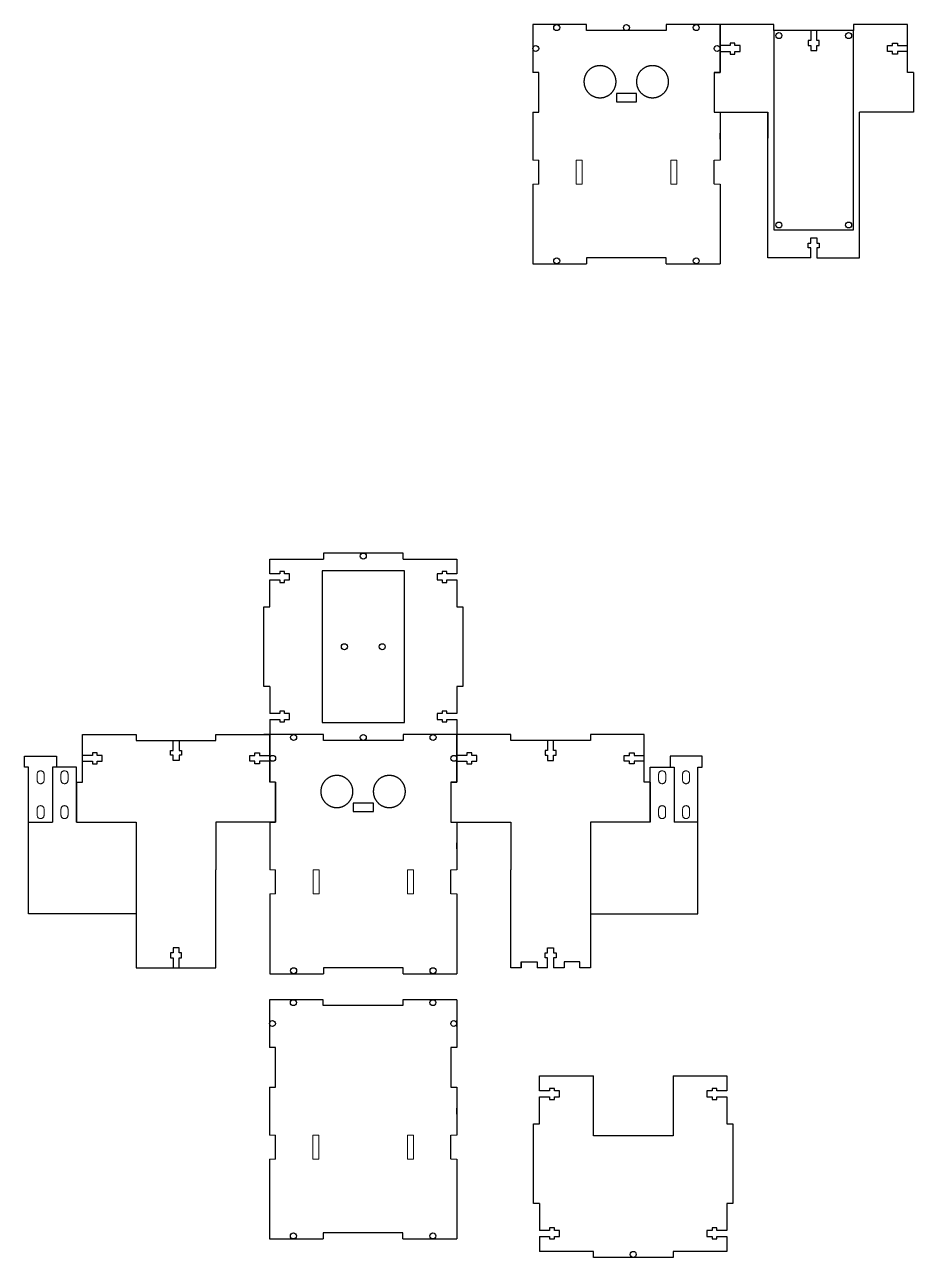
# Model space of a CAD drawing. Header units: millimetres. Extents: x -1479 to 8457, y 1606 to 10461.
# Drawn here: x 3558 to 4004, y 3836 to 4454 of the extents above; entities that cross this region are included whole.
import ezdxf

# ---------------------------------------------------------------- set-up
doc = ezdxf.new("R2010")
doc.units = ezdxf.units.MM
doc.layers.add('Layer 1', color=7, linetype='Continuous')
doc.layers.add('Make2D$visible$lines', color=7, linetype='Continuous', true_color=0x000000)

msp = doc.modelspace()

# ---------------------------------------------------------------- linework, layer by layer
at = {"color": 1}
for p, q in [((3839.93, 4454.317), (3812.93, 4454.317)), ((3909.929, 4454.317), (3879.93, 4454.317)), ((3906.93, 4430.365), (3906.93, 4454.317)), ((4000.933, 4430.365), (4000.933, 4454.317)), ((3933.931, 4451.317), (3933.931, 4446.317)), ((3906.931, 4440.841), (3906.931, 4443.841)), ((3903.93, 4430.365), (3906.93, 4430.365)), ((3903.93, 4430.365), (3903.93, 4410.365)), ((3906.93, 4430.365), (3903.93, 4430.365)), ((3903.93, 4430.365), (3903.93, 4410.365)), ((4003.933, 4430.365), (4000.933, 4430.365)), ((3903.93, 4410.365), (3906.93, 4410.365)), ((3903.93, 4410.365), (3906.93, 4410.365)), ((3906.93, 4410.365), (3930.93, 4410.365)), ((3930.93, 4410.365), (3930.93, 4397.344)), ((4000.933, 4410.365), (3976.933, 4410.365)), ((4003.933, 4410.365), (4000.933, 4410.365)), ((3906.931, 4396.889), (3906.931, 4399.889)), ((3815.927, 4374.419), (3815.927, 4386.414)), ((3903.933, 4374.419), (3903.933, 4386.414)), ((3812.929, 4374.384), (3812.929, 4334.317)), ((3906.931, 4374.384), (3906.931, 4334.317)), ((3680.838, 4186.259), (3707.838, 4186.259)), ((3747.838, 4186.259), (3774.838, 4186.259)), ((3680.838, 4122.259), (3680.838, 4108.759)), ((3680.838, 4105.759), (3680.838, 4098.259)), ((3586.834, 4074.307), (3586.834, 4098.259)), ((3707.838, 4098.259), (3677.837, 4098.259)), ((3680.837, 4074.307), (3680.837, 4098.259)), ((3707.838, 4098.259), (3680.838, 4098.259)), ((3777.837, 4098.259), (3747.838, 4098.259)), ((3774.838, 4074.307), (3774.838, 4098.259)), ((3868.841, 4074.307), (3868.841, 4098.259)), ((3774.84, 4084.783), (3774.84, 4087.783)), ((3583.834, 4074.307), (3586.834, 4074.307)), ((3683.837, 4074.307), (3680.837, 4074.307)), ((3683.837, 4074.307), (3683.837, 4054.307)), ((3771.838, 4074.307), (3774.838, 4074.307)), ((3771.838, 4074.307), (3771.838, 4054.307)), ((3774.838, 4074.307), (3771.838, 4074.307)), ((3771.838, 4074.307), (3771.838, 4054.307)), ((3871.841, 4074.307), (3868.841, 4074.307)), ((3583.834, 4054.307), (3586.834, 4054.307)), ((3586.834, 4054.307), (3613.837, 4054.307)), ((3613.837, 4054.307), (3613.837, 4030.356)), ((3680.837, 4054.307), (3653.837, 4054.307)), ((3653.837, 4054.307), (3653.837, 4030.356)), ((3683.837, 4054.307), (3680.837, 4054.307)), ((3771.838, 4054.307), (3774.838, 4054.307)), ((3771.838, 4054.307), (3774.838, 4054.307)), ((3774.838, 4054.307), (3801.838, 4054.307)), ((3801.838, 4054.307), (3801.838, 4030.356)), ((3868.841, 4054.307), (3841.838, 4054.307)), ((3841.838, 4054.307), (3841.838, 4030.356)), ((3871.841, 4054.307), (3868.841, 4054.307)), ((3774.84, 4040.832), (3774.84, 4043.832)), ((3683.836, 4018.361), (3683.836, 4030.356)), ((3771.841, 4018.361), (3771.841, 4030.356)), ((3680.837, 4018.326), (3680.837, 3978.259)), ((3774.84, 4018.326), (3774.84, 3978.259)), ((3807.089, 3984.259), (3807.089, 3981.259)), ((3707.751, 3965.218), (3680.751, 3965.218)), ((3774.752, 3951.742), (3774.752, 3954.742)), ((3774.751, 3941.267), (3771.751, 3941.267)), ((3771.751, 3941.267), (3771.751, 3921.267)), ((3816.328, 3926.963), (3843.328, 3926.963)), ((3883.328, 3926.963), (3910.328, 3926.963)), ((3771.751, 3921.267), (3774.751, 3921.267)), ((3774.752, 3907.791), (3774.752, 3910.791)), ((3683.748, 3885.321), (3683.748, 3897.315)), ((3771.754, 3885.321), (3771.754, 3897.315)), ((3680.749, 3885.285), (3680.749, 3845.218)), ((3774.752, 3885.285), (3774.752, 3845.218)), ((3816.328, 3862.963), (3816.328, 3849.463)), ((3816.328, 3846.463), (3816.328, 3838.963)), ((3843.328, 3838.963), (3816.328, 3838.963)), ((3843.328, 3838.963), (3816.328, 3838.963)), ((3910.328, 3838.963), (3883.328, 3838.963))]:
    msp.add_line(p, q, dxfattribs=at)
for points in [[(3812.929, 4454.317), (3812.929, 4430.365)], [(3812.93, 4454.317), (3812.93, 4430.365)], [(3879.93, 4454.317), (3879.93, 4451.317), (3839.93, 4451.317), (3839.93, 4454.317)], [(3879.93, 4454.317), (3879.93, 4451.317), (3839.93, 4451.317), (3839.93, 4454.317)], [(3906.93, 4454.317), (3879.93, 4454.317)], [(3906.93, 4454.317), (3906.93, 4430.365)], [(4000.933, 4454.317), (3973.931, 4454.317), (3973.931, 4451.317), (3933.931, 4451.317), (3933.931, 4454.317), (3906.93, 4454.317)], [(3933.931, 4351.317), (3973.931, 4351.317), (3973.931, 4451.317), (3933.931, 4451.317), (3933.931, 4351.317)], [(3952.431, 4451.317), (3952.431, 4446.288), (3951.181, 4446.288), (3951.181, 4443.888), (3952.431, 4443.888), (3952.431, 4441.317), (3955.431, 4441.317), (3955.431, 4443.888), (3956.681, 4443.888), (3956.681, 4446.288), (3955.431, 4446.288), (3955.431, 4451.317)], [(3906.927, 4440.841), (3911.956, 4440.841), (3911.956, 4439.591), (3914.356, 4439.591), (3914.356, 4440.841), (3916.927, 4440.841), (3916.927, 4443.841), (3914.356, 4443.841), (3914.356, 4445.091), (3911.956, 4445.091), (3911.956, 4443.841), (3906.927, 4443.841)], [(4000.936, 4440.841), (3995.907, 4440.841), (3995.907, 4439.591), (3993.507, 4439.591), (3993.507, 4440.841), (3990.936, 4440.841), (3990.936, 4443.841), (3993.507, 4443.841), (3993.507, 4445.091), (3995.907, 4445.091), (3995.907, 4443.841), (4000.936, 4443.841)], [(3812.93, 4430.365), (3812.929, 4430.365)], [(3812.93, 4410.365), (3815.93, 4410.365), (3815.93, 4430.365), (3812.93, 4430.365)], [(4003.93, 4430.365), (4003.93, 4410.365)], [(3812.929, 4410.365), (3812.929, 4386.414)], [(3812.929, 4410.365), (3812.93, 4410.365)], [(3812.93, 4410.365), (3812.93, 4386.414)], [(3906.93, 4410.365), (3906.93, 4386.414)], [(3952.431, 4337.317), (3930.93, 4337.317), (3930.93, 4410.365)], [(3955.431, 4337.317), (3976.933, 4337.317), (3976.933, 4410.365)], [(3952.431, 4337.317), (3952.431, 4342.346), (3951.181, 4342.346), (3951.181, 4344.746), (3952.431, 4344.746), (3952.431, 4347.317), (3955.431, 4347.317), (3955.431, 4344.746), (3956.681, 4344.746), (3956.681, 4342.346), (3955.431, 4342.346), (3955.431, 4337.317)], [(3879.93, 4334.317), (3879.93, 4337.317), (3839.93, 4337.317), (3839.93, 4334.317)], [(3812.929, 4334.317), (3839.93, 4334.317)], [(3879.93, 4334.317), (3906.931, 4334.317)], [(3680.838, 4122.259), (3677.838, 4122.259), (3677.838, 4162.259), (3680.838, 4162.259), (3680.838, 4175.759), (3685.867, 4175.759), (3685.867, 4174.509), (3688.267, 4174.509), (3688.267, 4175.759), (3690.838, 4175.759), (3690.838, 4178.759), (3688.267, 4178.759), (3688.267, 4180.009), (3685.867, 4180.009), (3685.867, 4178.759), (3680.838, 4178.759), (3680.838, 4186.259)], [(3747.838, 4186.259), (3747.838, 4189.259), (3707.838, 4189.259), (3707.838, 4186.259)], [(3774.838, 4186.259), (3774.838, 4178.759), (3769.81, 4178.759), (3769.81, 4180.009), (3767.41, 4180.009), (3767.41, 4178.759), (3764.838, 4178.759), (3764.838, 4175.759), (3767.41, 4175.759), (3767.41, 4174.509), (3769.81, 4174.509), (3769.81, 4175.759), (3774.838, 4175.759), (3774.838, 4162.259), (3777.838, 4162.259), (3777.838, 4122.259), (3774.838, 4122.259), (3774.838, 4108.759), (3769.81, 4108.759), (3769.81, 4110.009), (3767.41, 4110.009), (3767.41, 4108.759), (3764.838, 4108.759), (3764.838, 4105.759), (3767.41, 4105.759), (3767.41, 4104.509), (3769.81, 4104.509), (3769.81, 4105.759), (3774.838, 4105.759), (3774.838, 4098.259)], [(3680.838, 4105.759), (3685.867, 4105.759), (3685.867, 4104.509), (3688.267, 4104.509), (3688.267, 4105.759), (3690.838, 4105.759), (3690.838, 4108.759), (3688.267, 4108.759), (3688.267, 4110.009), (3685.867, 4110.009), (3685.867, 4108.759), (3680.838, 4108.759)], [(3586.834, 4098.259), (3613.836, 4098.259), (3613.836, 4095.259), (3653.836, 4095.259), (3653.836, 4098.259), (3680.837, 4098.259)], [(3635.336, 4095.259), (3635.336, 4090.23), (3636.586, 4090.23), (3636.586, 4087.83), (3635.336, 4087.83), (3635.336, 4085.259), (3632.336, 4085.259), (3632.336, 4087.83), (3631.086, 4087.83), (3631.086, 4090.23), (3632.336, 4090.23), (3632.336, 4095.259)], [(3680.837, 4098.259), (3680.837, 4074.307)], [(3680.838, 4098.259), (3680.838, 4074.307)], [(3747.838, 4098.259), (3747.838, 4095.259), (3707.838, 4095.259), (3707.838, 4098.259)], [(3747.838, 4098.259), (3747.838, 4095.259), (3707.838, 4095.259), (3707.838, 4098.259)], [(3774.838, 4098.259), (3747.838, 4098.259)], [(3774.838, 4098.259), (3774.838, 4074.307)], [(3868.841, 4098.259), (3841.84, 4098.259), (3841.84, 4095.259), (3801.84, 4095.259), (3801.84, 4098.259), (3774.838, 4098.259)], [(3820.34, 4095.259), (3820.34, 4090.23), (3819.09, 4090.23), (3819.09, 4087.83), (3820.34, 4087.83), (3820.34, 4085.259), (3823.34, 4085.259), (3823.34, 4087.83), (3824.59, 4087.83), (3824.59, 4090.23), (3823.34, 4090.23), (3823.34, 4095.259)], [(3613.837, 4008.211), (3559.851, 4008.211), (3559.851, 4081.789), (3557.84, 4081.789), (3557.84, 4087.345), (3573.856, 4087.345), (3573.856, 4081.789)], [(3586.832, 4084.783), (3591.86, 4084.783), (3591.86, 4083.533), (3594.26, 4083.533), (3594.26, 4084.783), (3596.832, 4084.783), (3596.832, 4087.783), (3594.26, 4087.783), (3594.26, 4089.033), (3591.86, 4089.033), (3591.86, 4087.783), (3586.832, 4087.783)], [(3680.84, 4084.783), (3675.811, 4084.783), (3675.811, 4083.533), (3673.411, 4083.533), (3673.411, 4084.783), (3670.84, 4084.783), (3670.84, 4087.783), (3673.411, 4087.783), (3673.411, 4089.033), (3675.811, 4089.033), (3675.811, 4087.783), (3680.84, 4087.783)], [(3774.836, 4084.783), (3779.865, 4084.783), (3779.865, 4083.533), (3782.265, 4083.533), (3782.265, 4084.783), (3784.836, 4084.783), (3784.836, 4087.783), (3782.265, 4087.783), (3782.265, 4089.033), (3779.865, 4089.033), (3779.865, 4087.783), (3774.836, 4087.783)], [(3841.838, 4008.211), (3895.83, 4008.211), (3895.83, 4081.789), (3897.841, 4081.789), (3897.841, 4087.345), (3881.825, 4087.345), (3881.825, 4081.789)], [(3868.844, 4084.783), (3863.815, 4084.783), (3863.815, 4083.533), (3861.415, 4083.533), (3861.415, 4084.783), (3858.844, 4084.783), (3858.844, 4087.783), (3861.415, 4087.783), (3861.415, 4089.033), (3863.815, 4089.033), (3863.815, 4087.783), (3868.844, 4087.783)], [(3583.84, 4054.307), (3583.84, 4081.789), (3571.845, 4081.789), (3571.845, 4054.307)], [(3871.841, 4054.307), (3871.841, 4081.789), (3883.836, 4081.789), (3883.836, 4054.307)], [(3583.837, 4074.307), (3583.837, 4054.307)], [(3680.838, 4074.307), (3680.837, 4074.307)], [(3680.838, 4054.307), (3683.838, 4054.307), (3683.838, 4074.307), (3680.838, 4074.307)], [(3871.838, 4074.307), (3871.838, 4054.307)], [(3559.851, 4054.307), (3571.845, 4054.307)], [(3583.84, 4054.307), (3613.837, 4054.307), (3613.837, 4008.211)], [(3680.837, 4054.307), (3680.837, 4030.356)], [(3680.837, 4054.307), (3680.838, 4054.307)], [(3680.838, 4054.307), (3680.838, 4030.356)], [(3774.838, 4054.307), (3774.838, 4030.356)], [(3895.83, 4054.307), (3883.836, 4054.307)], [(3613.837, 4030.356), (3613.837, 3981.259), (3653.837, 3981.259), (3653.837, 4030.356)], [(3807.089, 3981.259), (3801.838, 3981.259), (3801.838, 4030.356)], [(3841.838, 4030.356), (3841.838, 3981.259), (3836.591, 3981.259)], [(3635.336, 3981.259), (3635.336, 3986.288), (3636.586, 3986.288), (3636.586, 3988.688), (3635.336, 3988.688), (3635.336, 3991.259), (3632.336, 3991.259), (3632.336, 3988.688), (3631.086, 3988.688), (3631.086, 3986.288), (3632.336, 3986.288), (3632.336, 3981.259)], [(3820.34, 3981.259), (3820.34, 3986.288), (3819.09, 3986.288), (3819.09, 3988.688), (3820.34, 3988.688), (3820.34, 3991.259), (3823.34, 3991.259), (3823.34, 3988.688), (3824.59, 3988.688), (3824.59, 3986.288), (3823.34, 3986.288), (3823.34, 3981.259)], [(3807.089, 3981.259), (3807.089, 3984.259), (3815.089, 3984.259), (3815.089, 3981.259)], [(3836.591, 3981.259), (3836.591, 3984.259), (3828.591, 3984.259), (3828.591, 3981.259)], [(3680.837, 3978.259), (3707.838, 3978.259)], [(3747.838, 3978.259), (3747.838, 3981.259), (3707.838, 3981.259), (3707.838, 3978.259)], [(3747.838, 3978.259), (3774.84, 3978.259)], [(3820.34, 3981.259), (3815.089, 3981.259)], [(3828.591, 3981.259), (3823.34, 3981.259)], [(3680.749, 3965.218), (3680.749, 3941.267)], [(3680.751, 3965.218), (3680.751, 3941.267)], [(3747.751, 3965.218), (3747.751, 3962.218), (3707.751, 3962.218), (3707.751, 3965.218)], [(3774.751, 3965.218), (3747.751, 3965.218)], [(3774.751, 3965.218), (3774.751, 3941.267)], [(3680.751, 3941.267), (3680.749, 3941.267)], [(3680.751, 3921.267), (3683.751, 3921.267), (3683.751, 3941.267), (3680.751, 3941.267)], [(3816.328, 3862.963), (3813.328, 3862.963), (3813.328, 3902.963), (3816.328, 3902.963), (3816.328, 3916.463), (3821.357, 3916.463), (3821.357, 3915.213), (3823.757, 3915.213), (3823.757, 3916.463), (3826.328, 3916.463), (3826.328, 3919.463), (3823.757, 3919.463), (3823.757, 3920.713), (3821.357, 3920.713), (3821.357, 3919.463), (3816.328, 3919.463), (3816.328, 3926.963)], [(3883.328, 3926.963), (3883.328, 3896.963), (3843.328, 3896.963), (3843.328, 3926.963)], [(3910.328, 3926.963), (3910.328, 3919.463), (3905.299, 3919.463), (3905.299, 3920.713), (3902.899, 3920.713), (3902.899, 3919.463), (3900.328, 3919.463), (3900.328, 3916.463), (3902.899, 3916.463), (3902.899, 3915.213), (3905.299, 3915.213), (3905.299, 3916.463), (3910.328, 3916.463), (3910.328, 3902.963), (3913.328, 3902.963), (3913.328, 3862.963), (3910.328, 3862.963), (3910.328, 3849.463), (3905.299, 3849.463), (3905.299, 3850.713), (3902.899, 3850.713), (3902.899, 3849.463), (3900.328, 3849.463), (3900.328, 3846.463), (3902.899, 3846.463), (3902.899, 3845.213), (3905.299, 3845.213), (3905.299, 3846.463), (3910.328, 3846.463), (3910.328, 3838.963)], [(3680.749, 3921.267), (3680.749, 3897.315)], [(3680.749, 3921.267), (3680.751, 3921.267)], [(3680.751, 3921.267), (3680.751, 3897.315)], [(3774.751, 3921.267), (3774.751, 3897.315)], [(3747.751, 3845.218), (3747.751, 3848.218), (3707.751, 3848.218), (3707.751, 3845.218)], [(3816.328, 3846.463), (3821.357, 3846.463), (3821.357, 3845.213), (3823.757, 3845.213), (3823.757, 3846.463), (3826.328, 3846.463), (3826.328, 3849.463), (3823.757, 3849.463), (3823.757, 3850.713), (3821.357, 3850.713), (3821.357, 3849.463), (3816.328, 3849.463)], [(3680.749, 3845.218), (3707.751, 3845.218)], [(3747.751, 3845.218), (3774.752, 3845.218)], [(3883.328, 3838.963), (3883.328, 3835.963), (3843.328, 3835.963), (3843.328, 3838.963)], [(3883.328, 3838.963), (3883.328, 3835.963), (3843.328, 3835.963), (3843.328, 3838.963)], [(3910.328, 3838.963), (3883.328, 3838.963)]]:
    msp.add_lwpolyline(points, dxfattribs=at)
for points in [[(3864.97, 4419.845), (3854.89, 4419.845), (3854.89, 4415.621), (3864.97, 4415.621)], [(3732.879, 4063.787), (3722.798, 4063.787), (3722.798, 4059.563), (3732.879, 4059.563)]]:
    msp.add_lwpolyline(points, close=True, dxfattribs=at)
at = {"color": 5}
msp.add_lwpolyline([(3748.438, 4104.259), (3748.438, 4180.259), (3707.238, 4180.259), (3707.238, 4104.259), (3748.438, 4104.259)], dxfattribs=at)
at = {"color": 1}
for centre in [(3824.93, 4452.817), (3859.93, 4452.817), (3894.93, 4452.817), (3936.431, 4448.817), (3971.431, 4448.817), (3814.431, 4442.341), (3905.429, 4442.341), (3936.431, 4353.817), (3971.431, 4353.817), (3824.93, 4335.817), (3894.93, 4335.817), (3727.838, 4187.759), (3692.838, 4096.759), (3727.838, 4096.759), (3762.838, 4096.759), (3682.34, 4086.283), (3773.337, 4086.283), (3692.838, 3979.759), (3762.838, 3979.759), (3692.751, 3963.718), (3762.751, 3963.718), (3682.252, 3953.242), (3773.249, 3953.242), (3692.751, 3846.718), (3762.751, 3846.718), (3863.328, 3837.463)]:
    msp.add_circle(centre, 1.5, dxfattribs=at)
at = {"color": 240, "true_color": 0xed1f24}
for centre in [(3718.338, 4142.259), (3737.338, 4142.259)]:
    msp.add_circle(centre, 1.5, dxfattribs=at)
at = {"layer": 'Layer 1', "color": 1, "lineweight": 0}
for points in [[(3815.927, 4374.384), (3815.927, 4386.414), (3812.929, 4386.414)], [(3837.726, 4374.384), (3837.726, 4386.414), (3834.727, 4386.414), (3834.727, 4374.384), (3837.726, 4374.384)], [(3882.134, 4374.384), (3882.134, 4386.414), (3885.133, 4386.414), (3885.133, 4374.384), (3882.134, 4374.384)], [(3903.933, 4374.384), (3903.933, 4386.414), (3906.931, 4386.414)], [(3812.929, 4374.384), (3815.927, 4374.384)], [(3906.931, 4374.384), (3903.933, 4374.384)], [(3566.06, 4073.569), (3566.272, 4073.604), (3566.483, 4073.675), (3566.66, 4073.746), (3566.836, 4073.851), (3567.012, 4073.992), (3567.153, 4074.134), (3567.295, 4074.31), (3567.4, 4074.486), (3567.471, 4074.663), (3567.541, 4074.874), (3567.577, 4075.086), (3567.612, 4075.298), (3567.612, 4078.296), (3567.577, 4078.508), (3567.541, 4078.72), (3567.471, 4078.931), (3567.4, 4079.108), (3567.295, 4079.284), (3567.153, 4079.461), (3567.012, 4079.602), (3566.836, 4079.743), (3566.66, 4079.849), (3566.483, 4079.919), (3566.272, 4079.99), (3566.06, 4080.025), (3565.848, 4080.06), (3565.637, 4080.025), (3565.425, 4079.99), (3565.248, 4079.919), (3565.037, 4079.849), (3564.86, 4079.743), (3564.684, 4079.602), (3564.543, 4079.461), (3564.402, 4079.284), (3564.296, 4079.108), (3564.225, 4078.931), (3564.155, 4078.72), (3564.12, 4078.508), (3564.084, 4078.296), (3564.084, 4075.298), (3564.12, 4075.086), (3564.155, 4074.874), (3564.225, 4074.663), (3564.296, 4074.486), (3564.402, 4074.31), (3564.543, 4074.134), (3564.684, 4073.992), (3564.86, 4073.851), (3565.037, 4073.746), (3565.248, 4073.675), (3565.425, 4073.604), (3565.637, 4073.569), (3565.848, 4073.534), (3566.06, 4073.569)], [(3577.631, 4080.025), (3577.419, 4079.99), (3577.207, 4079.919), (3577.031, 4079.849), (3576.855, 4079.743), (3576.678, 4079.602), (3576.537, 4079.461), (3576.396, 4079.284), (3576.29, 4079.108), (3576.22, 4078.931), (3576.149, 4078.72), (3576.114, 4078.508), (3576.078, 4078.296), (3576.078, 4075.298), (3576.114, 4075.086), (3576.149, 4074.874), (3576.22, 4074.663), (3576.29, 4074.486), (3576.396, 4074.31), (3576.537, 4074.134), (3576.678, 4073.992), (3576.855, 4073.851), (3577.031, 4073.746), (3577.207, 4073.675), (3577.419, 4073.604), (3577.631, 4073.569), (3577.842, 4073.534), (3578.054, 4073.569), (3578.266, 4073.604), (3578.442, 4073.675), (3578.654, 4073.746), (3578.83, 4073.851), (3579.007, 4073.992), (3579.148, 4074.134), (3579.289, 4074.31), (3579.395, 4074.486), (3579.465, 4074.663), (3579.536, 4074.874), (3579.571, 4075.086), (3579.606, 4075.298), (3579.606, 4078.296), (3579.571, 4078.508), (3579.536, 4078.72), (3579.465, 4078.931), (3579.395, 4079.108), (3579.289, 4079.284), (3579.148, 4079.461), (3579.007, 4079.602), (3578.83, 4079.743), (3578.654, 4079.849), (3578.442, 4079.919), (3578.266, 4079.99), (3578.054, 4080.025), (3577.842, 4080.06), (3577.631, 4080.025)], [(3878.05, 4080.025), (3878.262, 4079.99), (3878.474, 4079.919), (3878.65, 4079.849), (3878.826, 4079.743), (3879.003, 4079.602), (3879.144, 4079.461), (3879.285, 4079.284), (3879.391, 4079.108), (3879.461, 4078.931), (3879.532, 4078.72), (3879.567, 4078.508), (3879.603, 4078.296), (3879.603, 4075.298), (3879.567, 4075.086), (3879.532, 4074.874), (3879.461, 4074.663), (3879.391, 4074.486), (3879.285, 4074.31), (3879.144, 4074.134), (3879.003, 4073.992), (3878.826, 4073.851), (3878.65, 4073.746), (3878.474, 4073.675), (3878.262, 4073.604), (3878.05, 4073.569), (3877.839, 4073.534), (3877.627, 4073.569), (3877.415, 4073.604), (3877.239, 4073.675), (3877.027, 4073.746), (3876.851, 4073.851), (3876.675, 4073.992), (3876.533, 4074.134), (3876.392, 4074.31), (3876.286, 4074.486), (3876.216, 4074.663), (3876.145, 4074.874), (3876.11, 4075.086), (3876.075, 4075.298), (3876.075, 4078.296), (3876.11, 4078.508), (3876.145, 4078.72), (3876.216, 4078.931), (3876.286, 4079.108), (3876.392, 4079.284), (3876.533, 4079.461), (3876.675, 4079.602), (3876.851, 4079.743), (3877.027, 4079.849), (3877.239, 4079.919), (3877.415, 4079.99), (3877.627, 4080.025), (3877.839, 4080.06), (3878.05, 4080.025)], [(3889.621, 4073.569), (3889.41, 4073.604), (3889.198, 4073.675), (3889.022, 4073.746), (3888.845, 4073.851), (3888.669, 4073.992), (3888.528, 4074.134), (3888.386, 4074.31), (3888.281, 4074.486), (3888.21, 4074.663), (3888.14, 4074.874), (3888.104, 4075.086), (3888.069, 4075.298), (3888.069, 4078.296), (3888.104, 4078.508), (3888.14, 4078.72), (3888.21, 4078.931), (3888.281, 4079.108), (3888.386, 4079.284), (3888.528, 4079.461), (3888.669, 4079.602), (3888.845, 4079.743), (3889.022, 4079.849), (3889.198, 4079.919), (3889.41, 4079.99), (3889.621, 4080.025), (3889.833, 4080.06), (3890.045, 4080.025), (3890.256, 4079.99), (3890.433, 4079.919), (3890.644, 4079.849), (3890.821, 4079.743), (3890.997, 4079.602), (3891.138, 4079.461), (3891.279, 4079.284), (3891.385, 4079.108), (3891.456, 4078.931), (3891.526, 4078.72), (3891.561, 4078.508), (3891.597, 4078.296), (3891.597, 4075.298), (3891.561, 4075.086), (3891.526, 4074.874), (3891.456, 4074.663), (3891.385, 4074.486), (3891.279, 4074.31), (3891.138, 4074.134), (3890.997, 4073.992), (3890.821, 4073.851), (3890.644, 4073.746), (3890.433, 4073.675), (3890.256, 4073.604), (3890.045, 4073.569), (3889.833, 4073.534), (3889.621, 4073.569)], [(3566.06, 4056.071), (3566.272, 4056.107), (3566.483, 4056.177), (3566.66, 4056.248), (3566.836, 4056.354), (3567.013, 4056.495), (3567.154, 4056.636), (3567.295, 4056.812), (3567.401, 4056.989), (3567.471, 4057.165), (3567.542, 4057.377), (3567.577, 4057.588), (3567.612, 4057.8), (3567.612, 4060.799), (3567.577, 4061.01), (3567.542, 4061.222), (3567.471, 4061.434), (3567.401, 4061.61), (3567.295, 4061.786), (3567.154, 4061.963), (3567.013, 4062.104), (3566.836, 4062.245), (3566.66, 4062.351), (3566.483, 4062.421), (3566.272, 4062.492), (3566.06, 4062.527), (3565.848, 4062.562), (3565.637, 4062.527), (3565.425, 4062.492), (3565.249, 4062.421), (3565.037, 4062.351), (3564.861, 4062.245), (3564.684, 4062.104), (3564.543, 4061.963), (3564.402, 4061.786), (3564.296, 4061.61), (3564.226, 4061.434), (3564.155, 4061.222), (3564.12, 4061.01), (3564.085, 4060.799), (3564.085, 4057.8), (3564.12, 4057.588), (3564.155, 4057.377), (3564.226, 4057.165), (3564.296, 4056.989), (3564.402, 4056.812), (3564.543, 4056.636), (3564.684, 4056.495), (3564.861, 4056.354), (3565.037, 4056.248), (3565.249, 4056.177), (3565.425, 4056.107), (3565.637, 4056.071), (3565.848, 4056.036), (3566.06, 4056.071)], [(3577.631, 4062.527), (3577.419, 4062.492), (3577.208, 4062.421), (3577.031, 4062.351), (3576.855, 4062.245), (3576.678, 4062.104), (3576.537, 4061.963), (3576.396, 4061.786), (3576.29, 4061.61), (3576.22, 4061.434), (3576.149, 4061.222), (3576.114, 4061.01), (3576.079, 4060.799), (3576.079, 4057.8), (3576.114, 4057.588), (3576.149, 4057.377), (3576.22, 4057.165), (3576.29, 4056.989), (3576.396, 4056.812), (3576.537, 4056.636), (3576.678, 4056.495), (3576.855, 4056.354), (3577.031, 4056.248), (3577.208, 4056.177), (3577.419, 4056.107), (3577.631, 4056.071), (3577.843, 4056.036), (3578.054, 4056.071), (3578.266, 4056.107), (3578.442, 4056.177), (3578.654, 4056.248), (3578.83, 4056.354), (3579.007, 4056.495), (3579.148, 4056.636), (3579.289, 4056.812), (3579.395, 4056.989), (3579.465, 4057.165), (3579.536, 4057.377), (3579.571, 4057.588), (3579.607, 4057.8), (3579.607, 4060.799), (3579.571, 4061.01), (3579.536, 4061.222), (3579.465, 4061.434), (3579.395, 4061.61), (3579.289, 4061.786), (3579.148, 4061.963), (3579.007, 4062.104), (3578.83, 4062.245), (3578.654, 4062.351), (3578.442, 4062.421), (3578.266, 4062.492), (3578.054, 4062.527), (3577.843, 4062.562), (3577.631, 4062.527)], [(3878.05, 4062.527), (3878.262, 4062.492), (3878.473, 4062.421), (3878.65, 4062.351), (3878.826, 4062.245), (3879.003, 4062.104), (3879.144, 4061.963), (3879.285, 4061.786), (3879.391, 4061.61), (3879.461, 4061.434), (3879.532, 4061.222), (3879.567, 4061.01), (3879.602, 4060.799), (3879.602, 4057.8), (3879.567, 4057.588), (3879.532, 4057.377), (3879.461, 4057.165), (3879.391, 4056.989), (3879.285, 4056.812), (3879.144, 4056.636), (3879.003, 4056.495), (3878.826, 4056.354), (3878.65, 4056.248), (3878.473, 4056.177), (3878.262, 4056.107), (3878.05, 4056.071), (3877.838, 4056.036), (3877.627, 4056.071), (3877.415, 4056.107), (3877.239, 4056.177), (3877.027, 4056.248), (3876.851, 4056.354), (3876.674, 4056.495), (3876.533, 4056.636), (3876.392, 4056.812), (3876.286, 4056.989), (3876.216, 4057.165), (3876.145, 4057.377), (3876.11, 4057.588), (3876.075, 4057.8), (3876.075, 4060.799), (3876.11, 4061.01), (3876.145, 4061.222), (3876.216, 4061.434), (3876.286, 4061.61), (3876.392, 4061.786), (3876.533, 4061.963), (3876.674, 4062.104), (3876.851, 4062.245), (3877.027, 4062.351), (3877.239, 4062.421), (3877.415, 4062.492), (3877.627, 4062.527), (3877.838, 4062.562), (3878.05, 4062.527)], [(3889.621, 4056.071), (3889.409, 4056.107), (3889.198, 4056.177), (3889.021, 4056.248), (3888.845, 4056.354), (3888.668, 4056.495), (3888.527, 4056.636), (3888.386, 4056.812), (3888.28, 4056.989), (3888.21, 4057.165), (3888.139, 4057.377), (3888.104, 4057.588), (3888.069, 4057.8), (3888.069, 4060.799), (3888.104, 4061.01), (3888.139, 4061.222), (3888.21, 4061.434), (3888.28, 4061.61), (3888.386, 4061.786), (3888.527, 4061.963), (3888.668, 4062.104), (3888.845, 4062.245), (3889.021, 4062.351), (3889.198, 4062.421), (3889.409, 4062.492), (3889.621, 4062.527), (3889.833, 4062.562), (3890.044, 4062.527), (3890.256, 4062.492), (3890.432, 4062.421), (3890.644, 4062.351), (3890.82, 4062.245), (3890.997, 4062.104), (3891.138, 4061.963), (3891.279, 4061.786), (3891.385, 4061.61), (3891.455, 4061.434), (3891.526, 4061.222), (3891.561, 4061.01), (3891.597, 4060.799), (3891.597, 4057.8), (3891.561, 4057.588), (3891.526, 4057.377), (3891.455, 4057.165), (3891.385, 4056.989), (3891.279, 4056.812), (3891.138, 4056.636), (3890.997, 4056.495), (3890.82, 4056.354), (3890.644, 4056.248), (3890.432, 4056.177), (3890.256, 4056.107), (3890.044, 4056.071), (3889.833, 4056.036), (3889.621, 4056.071)], [(3683.836, 4018.326), (3683.836, 4030.356), (3680.837, 4030.356)], [(3705.634, 4018.326), (3705.634, 4030.356), (3702.636, 4030.356), (3702.636, 4018.326), (3705.634, 4018.326)], [(3750.043, 4018.326), (3750.043, 4030.356), (3753.041, 4030.356), (3753.041, 4018.326), (3750.043, 4018.326)], [(3771.841, 4018.326), (3771.841, 4030.356), (3774.84, 4030.356)], [(3680.837, 4018.326), (3683.836, 4018.326)], [(3774.84, 4018.326), (3771.841, 4018.326)], [(3683.748, 3885.285), (3683.748, 3897.315), (3680.749, 3897.315)], [(3705.547, 3885.285), (3705.547, 3897.315), (3702.548, 3897.315), (3702.548, 3885.285), (3705.547, 3885.285)], [(3749.955, 3885.285), (3749.955, 3897.315), (3752.954, 3897.315), (3752.954, 3885.285), (3749.955, 3885.285)], [(3771.754, 3885.285), (3771.754, 3897.315), (3774.752, 3897.315)], [(3680.749, 3885.285), (3683.748, 3885.285)], [(3774.752, 3885.285), (3771.754, 3885.285)]]:
    msp.add_lwpolyline(points, dxfattribs=at)
at = {"layer": 'Make2D$visible$lines', "color": 1}
for points in [[(3838.596, 4425.694), (3838.598, 4425.515), (3838.604, 4425.335), (3838.614, 4425.154), (3838.628, 4424.971), (3838.647, 4424.787), (3838.67, 4424.602), (3838.698, 4424.416), (3838.73, 4424.229), (3838.767, 4424.042), (3838.809, 4423.855), (3838.855, 4423.667), (3838.906, 4423.479), (3838.963, 4423.291), (3839.024, 4423.104), (3839.09, 4422.917), (3839.161, 4422.731), (3839.237, 4422.546), (3839.318, 4422.361), (3839.404, 4422.178), (3839.495, 4421.997), (3839.591, 4421.817), (3839.692, 4421.639), (3839.797, 4421.463), (3839.908, 4421.289), (3840.023, 4421.118), (3840.143, 4420.949), (3840.267, 4420.783), (3840.396, 4420.62), (3840.529, 4420.46), (3840.667, 4420.304), (3840.808, 4420.151), (3840.953, 4420.002), (3841.103, 4419.856), (3841.256, 4419.715), (3841.412, 4419.578), (3841.572, 4419.444), (3841.735, 4419.316), (3841.901, 4419.191), (3842.069, 4419.071), (3842.241, 4418.956), (3842.414, 4418.846), (3842.59, 4418.74), (3842.768, 4418.639), (3842.948, 4418.543), (3843.13, 4418.452), (3843.313, 4418.366), (3843.497, 4418.285), (3843.683, 4418.209), (3843.869, 4418.138), (3844.056, 4418.072), (3844.243, 4418.011), (3844.431, 4417.955), (3844.618, 4417.903), (3844.806, 4417.857), (3844.994, 4417.815), (3845.181, 4417.778), (3845.367, 4417.746), (3845.553, 4417.719), (3845.738, 4417.695), (3845.922, 4417.677), (3846.105, 4417.662), (3846.287, 4417.652), (3846.467, 4417.646), (3846.646, 4417.644), (3846.824, 4417.646), (3847.005, 4417.652), (3847.186, 4417.662), (3847.369, 4417.677), (3847.553, 4417.695), (3847.738, 4417.719), (3847.924, 4417.746), (3848.11, 4417.778), (3848.298, 4417.815), (3848.485, 4417.857), (3848.673, 4417.903), (3848.861, 4417.955), (3849.048, 4418.011), (3849.236, 4418.072), (3849.423, 4418.138), (3849.609, 4418.209), (3849.794, 4418.285), (3849.978, 4418.366), (3850.161, 4418.452), (3850.343, 4418.543), (3850.523, 4418.639), (3850.701, 4418.74), (3850.877, 4418.846), (3851.051, 4418.956), (3851.222, 4419.071), (3851.391, 4419.191), (3851.557, 4419.316), (3851.72, 4419.444), (3851.879, 4419.578), (3852.036, 4419.715), (3852.189, 4419.856), (3852.338, 4420.002), (3852.483, 4420.151), (3852.625, 4420.304), (3852.762, 4420.46), (3852.895, 4420.62), (3853.024, 4420.783), (3853.148, 4420.949), (3853.268, 4421.118), (3853.383, 4421.289), (3853.494, 4421.463), (3853.6, 4421.639), (3853.7, 4421.817), (3853.796, 4421.997), (3853.887, 4422.178), (3853.973, 4422.361), (3854.054, 4422.546), (3854.13, 4422.731), (3854.202, 4422.917), (3854.268, 4423.104), (3854.329, 4423.291), (3854.385, 4423.479), (3854.436, 4423.667), (3854.483, 4423.855), (3854.524, 4424.042), (3854.561, 4424.229), (3854.594, 4424.416), (3854.621, 4424.602), (3854.644, 4424.787), (3854.663, 4424.971), (3854.677, 4425.154), (3854.688, 4425.335), (3854.694, 4425.515), (3854.696, 4425.694), (3854.694, 4425.873), (3854.688, 4426.053), (3854.677, 4426.235), (3854.663, 4426.417), (3854.644, 4426.601), (3854.621, 4426.786), (3854.594, 4426.972), (3854.561, 4427.159), (3854.524, 4427.346), (3854.483, 4427.534), (3854.436, 4427.721), (3854.385, 4427.909), (3854.329, 4428.097), (3854.268, 4428.284), (3854.202, 4428.471), (3854.13, 4428.657), (3854.054, 4428.843), (3853.973, 4429.027), (3853.887, 4429.21), (3853.796, 4429.391), (3853.7, 4429.571), (3853.6, 4429.749), (3853.494, 4429.925), (3853.383, 4430.099), (3853.268, 4430.27), (3853.148, 4430.439), (3853.024, 4430.605), (3852.895, 4430.768), (3852.762, 4430.928), (3852.625, 4431.084), (3852.483, 4431.237), (3852.338, 4431.386), (3852.189, 4431.532), (3852.036, 4431.673), (3851.879, 4431.811), (3851.72, 4431.944), (3851.557, 4432.073), (3851.391, 4432.197), (3851.222, 4432.317), (3851.051, 4432.432), (3850.877, 4432.542), (3850.701, 4432.648), (3850.523, 4432.749), (3850.343, 4432.845), (3850.161, 4432.936), (3849.978, 4433.022), (3849.794, 4433.103), (3849.609, 4433.179), (3849.423, 4433.25), (3849.236, 4433.316), (3849.048, 4433.377), (3848.861, 4433.433), (3848.673, 4433.485), (3848.485, 4433.531), (3848.298, 4433.573), (3848.11, 4433.61), (3847.924, 4433.642), (3847.738, 4433.67), (3847.553, 4433.693), (3847.369, 4433.711), (3847.186, 4433.726), (3847.005, 4433.736), (3846.824, 4433.742), (3846.646, 4433.744), (3846.467, 4433.742), (3846.287, 4433.736), (3846.105, 4433.726), (3845.922, 4433.711), (3845.738, 4433.693), (3845.553, 4433.67), (3845.367, 4433.642), (3845.181, 4433.61), (3844.994, 4433.573), (3844.806, 4433.531), (3844.618, 4433.485), (3844.431, 4433.433), (3844.243, 4433.377), (3844.056, 4433.316), (3843.869, 4433.25), (3843.683, 4433.179), (3843.497, 4433.103), (3843.313, 4433.022), (3843.13, 4432.936), (3842.948, 4432.845), (3842.768, 4432.749), (3842.59, 4432.648), (3842.414, 4432.542), (3842.241, 4432.432), (3842.069, 4432.317), (3841.901, 4432.197), (3841.735, 4432.073), (3841.572, 4431.944), (3841.412, 4431.811), (3841.256, 4431.673), (3841.103, 4431.532), (3840.953, 4431.386), (3840.808, 4431.237), (3840.667, 4431.084), (3840.529, 4430.928), (3840.396, 4430.768), (3840.267, 4430.605), (3840.143, 4430.439), (3840.023, 4430.27), (3839.908, 4430.099), (3839.797, 4429.925), (3839.692, 4429.749), (3839.591, 4429.571), (3839.495, 4429.391), (3839.404, 4429.21), (3839.318, 4429.027), (3839.237, 4428.843), (3839.161, 4428.657), (3839.09, 4428.471), (3839.024, 4428.284), (3838.963, 4428.097), (3838.906, 4427.909), (3838.855, 4427.721), (3838.809, 4427.534), (3838.767, 4427.346), (3838.73, 4427.159), (3838.698, 4426.972), (3838.67, 4426.786), (3838.647, 4426.601), (3838.628, 4426.417), (3838.614, 4426.235), (3838.604, 4426.053), (3838.598, 4425.873)], [(3864.946, 4425.694), (3864.948, 4425.515), (3864.954, 4425.335), (3864.964, 4425.154), (3864.978, 4424.971), (3864.997, 4424.787), (3865.02, 4424.602), (3865.048, 4424.416), (3865.08, 4424.229), (3865.117, 4424.042), (3865.159, 4423.855), (3865.205, 4423.667), (3865.256, 4423.479), (3865.313, 4423.291), (3865.374, 4423.104), (3865.44, 4422.917), (3865.511, 4422.731), (3865.587, 4422.546), (3865.668, 4422.361), (3865.754, 4422.178), (3865.845, 4421.997), (3865.941, 4421.817), (3866.042, 4421.639), (3866.147, 4421.463), (3866.258, 4421.289), (3866.373, 4421.118), (3866.493, 4420.949), (3866.617, 4420.783), (3866.746, 4420.62), (3866.879, 4420.46), (3867.017, 4420.304), (3867.158, 4420.151), (3867.303, 4420.002), (3867.453, 4419.856), (3867.606, 4419.715), (3867.762, 4419.578), (3867.922, 4419.444), (3868.085, 4419.316), (3868.251, 4419.191), (3868.419, 4419.071), (3868.591, 4418.956), (3868.764, 4418.846), (3868.94, 4418.74), (3869.118, 4418.639), (3869.298, 4418.543), (3869.48, 4418.452), (3869.663, 4418.366), (3869.847, 4418.285), (3870.033, 4418.209), (3870.219, 4418.138), (3870.406, 4418.072), (3870.593, 4418.011), (3870.781, 4417.955), (3870.968, 4417.903), (3871.156, 4417.857), (3871.344, 4417.815), (3871.531, 4417.778), (3871.717, 4417.746), (3871.903, 4417.719), (3872.088, 4417.695), (3872.272, 4417.677), (3872.455, 4417.662), (3872.637, 4417.652), (3872.817, 4417.646), (3872.996, 4417.644), (3873.174, 4417.646), (3873.355, 4417.652), (3873.536, 4417.662), (3873.719, 4417.677), (3873.903, 4417.695), (3874.088, 4417.719), (3874.274, 4417.746), (3874.46, 4417.778), (3874.648, 4417.815), (3874.835, 4417.857), (3875.023, 4417.903), (3875.211, 4417.955), (3875.398, 4418.011), (3875.586, 4418.072), (3875.773, 4418.138), (3875.959, 4418.209), (3876.144, 4418.285), (3876.328, 4418.366), (3876.511, 4418.452), (3876.693, 4418.543), (3876.873, 4418.639), (3877.051, 4418.74), (3877.227, 4418.846), (3877.401, 4418.956), (3877.572, 4419.071), (3877.741, 4419.191), (3877.907, 4419.316), (3878.07, 4419.444), (3878.229, 4419.578), (3878.386, 4419.715), (3878.539, 4419.856), (3878.688, 4420.002), (3878.833, 4420.151), (3878.975, 4420.304), (3879.112, 4420.46), (3879.245, 4420.62), (3879.374, 4420.783), (3879.498, 4420.949), (3879.618, 4421.118), (3879.733, 4421.289), (3879.844, 4421.463), (3879.95, 4421.639), (3880.05, 4421.817), (3880.146, 4421.997), (3880.237, 4422.178), (3880.323, 4422.361), (3880.404, 4422.546), (3880.48, 4422.731), (3880.552, 4422.917), (3880.618, 4423.104), (3880.679, 4423.291), (3880.735, 4423.479), (3880.786, 4423.667), (3880.833, 4423.855), (3880.874, 4424.042), (3880.911, 4424.229), (3880.944, 4424.416), (3880.971, 4424.602), (3880.994, 4424.787), (3881.013, 4424.971), (3881.027, 4425.154), (3881.038, 4425.335), (3881.044, 4425.515), (3881.046, 4425.694), (3881.044, 4425.873), (3881.038, 4426.053), (3881.027, 4426.235), (3881.013, 4426.417), (3880.994, 4426.601), (3880.971, 4426.786), (3880.944, 4426.972), (3880.911, 4427.159), (3880.874, 4427.346), (3880.833, 4427.534), (3880.786, 4427.721), (3880.735, 4427.909), (3880.679, 4428.097), (3880.618, 4428.284), (3880.552, 4428.471), (3880.48, 4428.657), (3880.404, 4428.843), (3880.323, 4429.027), (3880.237, 4429.21), (3880.146, 4429.391), (3880.05, 4429.571), (3879.95, 4429.749), (3879.844, 4429.925), (3879.733, 4430.099), (3879.618, 4430.27), (3879.498, 4430.439), (3879.374, 4430.605), (3879.245, 4430.768), (3879.112, 4430.928), (3878.975, 4431.084), (3878.833, 4431.237), (3878.688, 4431.386), (3878.539, 4431.532), (3878.386, 4431.673), (3878.229, 4431.811), (3878.07, 4431.944), (3877.907, 4432.073), (3877.741, 4432.197), (3877.572, 4432.317), (3877.401, 4432.432), (3877.227, 4432.542), (3877.051, 4432.648), (3876.873, 4432.749), (3876.693, 4432.845), (3876.511, 4432.936), (3876.328, 4433.022), (3876.144, 4433.103), (3875.959, 4433.179), (3875.773, 4433.25), (3875.586, 4433.316), (3875.398, 4433.377), (3875.211, 4433.433), (3875.023, 4433.485), (3874.835, 4433.531), (3874.648, 4433.573), (3874.46, 4433.61), (3874.274, 4433.642), (3874.088, 4433.67), (3873.903, 4433.693), (3873.719, 4433.711), (3873.536, 4433.726), (3873.355, 4433.736), (3873.174, 4433.742), (3872.996, 4433.744), (3872.817, 4433.742), (3872.637, 4433.736), (3872.455, 4433.726), (3872.272, 4433.711), (3872.088, 4433.693), (3871.903, 4433.67), (3871.717, 4433.642), (3871.531, 4433.61), (3871.344, 4433.573), (3871.156, 4433.531), (3870.968, 4433.485), (3870.781, 4433.433), (3870.593, 4433.377), (3870.406, 4433.316), (3870.219, 4433.25), (3870.033, 4433.179), (3869.847, 4433.103), (3869.663, 4433.022), (3869.48, 4432.936), (3869.298, 4432.845), (3869.118, 4432.749), (3868.94, 4432.648), (3868.764, 4432.542), (3868.591, 4432.432), (3868.419, 4432.317), (3868.251, 4432.197), (3868.085, 4432.073), (3867.922, 4431.944), (3867.762, 4431.811), (3867.606, 4431.673), (3867.453, 4431.532), (3867.303, 4431.386), (3867.158, 4431.237), (3867.017, 4431.084), (3866.879, 4430.928), (3866.746, 4430.768), (3866.617, 4430.605), (3866.493, 4430.439), (3866.373, 4430.27), (3866.258, 4430.099), (3866.147, 4429.925), (3866.042, 4429.749), (3865.941, 4429.571), (3865.845, 4429.391), (3865.754, 4429.21), (3865.668, 4429.027), (3865.587, 4428.843), (3865.511, 4428.657), (3865.44, 4428.471), (3865.374, 4428.284), (3865.313, 4428.097), (3865.256, 4427.909), (3865.205, 4427.721), (3865.159, 4427.534), (3865.117, 4427.346), (3865.08, 4427.159), (3865.048, 4426.972), (3865.02, 4426.786), (3864.997, 4426.601), (3864.978, 4426.417), (3864.964, 4426.235), (3864.954, 4426.053), (3864.948, 4425.873)], [(3706.504, 4069.636), (3706.506, 4069.458), (3706.512, 4069.277), (3706.522, 4069.096), (3706.537, 4068.913), (3706.555, 4068.729), (3706.579, 4068.544), (3706.606, 4068.358), (3706.638, 4068.172), (3706.675, 4067.984), (3706.717, 4067.797), (3706.764, 4067.609), (3706.815, 4067.421), (3706.871, 4067.234), (3706.932, 4067.046), (3706.998, 4066.859), (3707.069, 4066.673), (3707.145, 4066.488), (3707.226, 4066.304), (3707.312, 4066.121), (3707.403, 4065.939), (3707.499, 4065.759), (3707.6, 4065.581), (3707.706, 4065.405), (3707.816, 4065.231), (3707.931, 4065.06), (3708.051, 4064.891), (3708.176, 4064.725), (3708.304, 4064.562), (3708.438, 4064.403), (3708.575, 4064.246), (3708.716, 4064.093), (3708.862, 4063.944), (3709.011, 4063.799), (3709.164, 4063.657), (3709.32, 4063.52), (3709.48, 4063.387), (3709.643, 4063.258), (3709.809, 4063.133), (3709.978, 4063.014), (3710.149, 4062.898), (3710.323, 4062.788), (3710.499, 4062.682), (3710.677, 4062.582), (3710.857, 4062.486), (3711.038, 4062.395), (3711.221, 4062.309), (3711.406, 4062.228), (3711.591, 4062.152), (3711.777, 4062.08), (3711.964, 4062.014), (3712.151, 4061.953), (3712.339, 4061.897), (3712.527, 4061.846), (3712.715, 4061.799), (3712.902, 4061.758), (3713.089, 4061.721), (3713.276, 4061.688), (3713.462, 4061.661), (3713.647, 4061.638), (3713.831, 4061.619), (3714.014, 4061.604), (3714.195, 4061.594), (3714.375, 4061.588), (3714.554, 4061.586), (3714.733, 4061.588), (3714.913, 4061.594), (3715.095, 4061.604), (3715.277, 4061.619), (3715.461, 4061.638), (3715.646, 4061.661), (3715.832, 4061.688), (3716.019, 4061.721), (3716.206, 4061.758), (3716.394, 4061.799), (3716.581, 4061.846), (3716.769, 4061.897), (3716.957, 4061.953), (3717.144, 4062.014), (3717.331, 4062.08), (3717.517, 4062.152), (3717.703, 4062.228), (3717.887, 4062.309), (3718.07, 4062.395), (3718.251, 4062.486), (3718.431, 4062.582), (3718.609, 4062.682), (3718.785, 4062.788), (3718.959, 4062.898), (3719.13, 4063.014), (3719.299, 4063.133), (3719.465, 4063.258), (3719.628, 4063.387), (3719.788, 4063.52), (3719.944, 4063.657), (3720.097, 4063.799), (3720.246, 4063.944), (3720.392, 4064.093), (3720.533, 4064.246), (3720.671, 4064.403), (3720.804, 4064.562), (3720.933, 4064.725), (3721.057, 4064.891), (3721.177, 4065.06), (3721.292, 4065.231), (3721.402, 4065.405), (3721.508, 4065.581), (3721.609, 4065.759), (3721.705, 4065.939), (3721.796, 4066.121), (3721.882, 4066.304), (3721.963, 4066.488), (3722.039, 4066.673), (3722.11, 4066.859), (3722.176, 4067.046), (3722.237, 4067.234), (3722.293, 4067.421), (3722.345, 4067.609), (3722.391, 4067.797), (3722.433, 4067.984), (3722.47, 4068.172), (3722.502, 4068.358), (3722.53, 4068.544), (3722.553, 4068.729), (3722.572, 4068.913), (3722.586, 4069.096), (3722.596, 4069.277), (3722.602, 4069.458), (3722.604, 4069.636), (3722.602, 4069.815), (3722.596, 4069.995), (3722.586, 4070.177), (3722.572, 4070.36), (3722.553, 4070.544), (3722.53, 4070.729), (3722.502, 4070.915), (3722.47, 4071.101), (3722.433, 4071.288), (3722.391, 4071.476), (3722.345, 4071.664), (3722.293, 4071.851), (3722.237, 4072.039), (3722.176, 4072.226), (3722.11, 4072.413), (3722.039, 4072.599), (3721.963, 4072.785), (3721.882, 4072.969), (3721.796, 4073.152), (3721.705, 4073.334), (3721.609, 4073.514), (3721.508, 4073.692), (3721.402, 4073.868), (3721.292, 4074.041), (3721.177, 4074.213), (3721.057, 4074.381), (3720.933, 4074.547), (3720.804, 4074.71), (3720.671, 4074.87), (3720.533, 4075.026), (3720.392, 4075.179), (3720.246, 4075.329), (3720.097, 4075.474), (3719.944, 4075.615), (3719.788, 4075.753), (3719.628, 4075.886), (3719.465, 4076.015), (3719.299, 4076.139), (3719.13, 4076.259), (3718.959, 4076.374), (3718.785, 4076.485), (3718.609, 4076.59), (3718.431, 4076.691), (3718.251, 4076.787), (3718.07, 4076.878), (3717.887, 4076.964), (3717.703, 4077.045), (3717.517, 4077.121), (3717.331, 4077.192), (3717.144, 4077.258), (3716.957, 4077.319), (3716.769, 4077.376), (3716.581, 4077.427), (3716.394, 4077.473), (3716.206, 4077.515), (3716.019, 4077.552), (3715.832, 4077.584), (3715.646, 4077.612), (3715.461, 4077.635), (3715.277, 4077.654), (3715.095, 4077.668), (3714.913, 4077.678), (3714.733, 4077.684), (3714.554, 4077.686), (3714.375, 4077.684), (3714.195, 4077.678), (3714.014, 4077.668), (3713.831, 4077.654), (3713.647, 4077.635), (3713.462, 4077.612), (3713.276, 4077.584), (3713.089, 4077.552), (3712.902, 4077.515), (3712.715, 4077.473), (3712.527, 4077.427), (3712.339, 4077.376), (3712.151, 4077.319), (3711.964, 4077.258), (3711.777, 4077.192), (3711.591, 4077.121), (3711.406, 4077.045), (3711.221, 4076.964), (3711.038, 4076.878), (3710.857, 4076.787), (3710.677, 4076.691), (3710.499, 4076.59), (3710.323, 4076.485), (3710.149, 4076.374), (3709.978, 4076.259), (3709.809, 4076.139), (3709.643, 4076.015), (3709.48, 4075.886), (3709.32, 4075.753), (3709.164, 4075.615), (3709.011, 4075.474), (3708.862, 4075.329), (3708.716, 4075.179), (3708.575, 4075.026), (3708.438, 4074.87), (3708.304, 4074.71), (3708.176, 4074.547), (3708.051, 4074.381), (3707.931, 4074.213), (3707.816, 4074.041), (3707.706, 4073.868), (3707.6, 4073.692), (3707.499, 4073.514), (3707.403, 4073.334), (3707.312, 4073.152), (3707.226, 4072.969), (3707.145, 4072.785), (3707.069, 4072.599), (3706.998, 4072.413), (3706.932, 4072.226), (3706.871, 4072.039), (3706.815, 4071.851), (3706.764, 4071.664), (3706.717, 4071.476), (3706.675, 4071.288), (3706.638, 4071.101), (3706.606, 4070.915), (3706.579, 4070.729), (3706.555, 4070.544), (3706.537, 4070.36), (3706.522, 4070.177), (3706.512, 4069.995), (3706.506, 4069.815)], [(3732.854, 4069.636), (3732.856, 4069.458), (3732.862, 4069.277), (3732.872, 4069.096), (3732.887, 4068.913), (3732.905, 4068.729), (3732.929, 4068.544), (3732.956, 4068.358), (3732.988, 4068.172), (3733.025, 4067.984), (3733.067, 4067.797), (3733.114, 4067.609), (3733.165, 4067.421), (3733.221, 4067.234), (3733.282, 4067.046), (3733.348, 4066.859), (3733.419, 4066.673), (3733.495, 4066.488), (3733.576, 4066.304), (3733.662, 4066.121), (3733.753, 4065.939), (3733.849, 4065.759), (3733.95, 4065.581), (3734.056, 4065.405), (3734.166, 4065.231), (3734.281, 4065.06), (3734.401, 4064.891), (3734.526, 4064.725), (3734.654, 4064.562), (3734.788, 4064.403), (3734.925, 4064.246), (3735.066, 4064.093), (3735.212, 4063.944), (3735.361, 4063.799), (3735.514, 4063.657), (3735.67, 4063.52), (3735.83, 4063.387), (3735.993, 4063.258), (3736.159, 4063.133), (3736.328, 4063.014), (3736.499, 4062.898), (3736.673, 4062.788), (3736.849, 4062.682), (3737.027, 4062.582), (3737.207, 4062.486), (3737.388, 4062.395), (3737.571, 4062.309), (3737.756, 4062.228), (3737.941, 4062.152), (3738.127, 4062.08), (3738.314, 4062.014), (3738.501, 4061.953), (3738.689, 4061.897), (3738.877, 4061.846), (3739.065, 4061.799), (3739.252, 4061.758), (3739.439, 4061.721), (3739.626, 4061.688), (3739.812, 4061.661), (3739.997, 4061.638), (3740.181, 4061.619), (3740.364, 4061.604), (3740.545, 4061.594), (3740.725, 4061.588), (3740.904, 4061.586), (3741.083, 4061.588), (3741.263, 4061.594), (3741.445, 4061.604), (3741.627, 4061.619), (3741.811, 4061.638), (3741.996, 4061.661), (3742.182, 4061.688), (3742.369, 4061.721), (3742.556, 4061.758), (3742.744, 4061.799), (3742.931, 4061.846), (3743.119, 4061.897), (3743.307, 4061.953), (3743.494, 4062.014), (3743.681, 4062.08), (3743.867, 4062.152), (3744.053, 4062.228), (3744.237, 4062.309), (3744.42, 4062.395), (3744.601, 4062.486), (3744.781, 4062.582), (3744.959, 4062.682), (3745.135, 4062.788), (3745.309, 4062.898), (3745.48, 4063.014), (3745.649, 4063.133), (3745.815, 4063.258), (3745.978, 4063.387), (3746.138, 4063.52), (3746.294, 4063.657), (3746.447, 4063.799), (3746.596, 4063.944), (3746.742, 4064.093), (3746.883, 4064.246), (3747.021, 4064.403), (3747.154, 4064.562), (3747.283, 4064.725), (3747.407, 4064.891), (3747.527, 4065.06), (3747.642, 4065.231), (3747.752, 4065.405), (3747.858, 4065.581), (3747.959, 4065.759), (3748.055, 4065.939), (3748.146, 4066.121), (3748.232, 4066.304), (3748.313, 4066.488), (3748.389, 4066.673), (3748.46, 4066.859), (3748.526, 4067.046), (3748.587, 4067.234), (3748.643, 4067.421), (3748.695, 4067.609), (3748.741, 4067.797), (3748.783, 4067.984), (3748.82, 4068.172), (3748.852, 4068.358), (3748.88, 4068.544), (3748.903, 4068.729), (3748.922, 4068.913), (3748.936, 4069.096), (3748.946, 4069.277), (3748.952, 4069.458), (3748.954, 4069.636), (3748.952, 4069.815), (3748.946, 4069.995), (3748.936, 4070.177), (3748.922, 4070.36), (3748.903, 4070.544), (3748.88, 4070.729), (3748.852, 4070.915), (3748.82, 4071.101), (3748.783, 4071.288), (3748.741, 4071.476), (3748.695, 4071.664), (3748.643, 4071.851), (3748.587, 4072.039), (3748.526, 4072.226), (3748.46, 4072.413), (3748.389, 4072.599), (3748.313, 4072.785), (3748.232, 4072.969), (3748.146, 4073.152), (3748.055, 4073.334), (3747.959, 4073.514), (3747.858, 4073.692), (3747.752, 4073.868), (3747.642, 4074.041), (3747.527, 4074.213), (3747.407, 4074.381), (3747.283, 4074.547), (3747.154, 4074.71), (3747.021, 4074.87), (3746.883, 4075.026), (3746.742, 4075.179), (3746.596, 4075.329), (3746.447, 4075.474), (3746.294, 4075.615), (3746.138, 4075.753), (3745.978, 4075.886), (3745.815, 4076.015), (3745.649, 4076.139), (3745.48, 4076.259), (3745.309, 4076.374), (3745.135, 4076.485), (3744.959, 4076.59), (3744.781, 4076.691), (3744.601, 4076.787), (3744.42, 4076.878), (3744.237, 4076.964), (3744.053, 4077.045), (3743.867, 4077.121), (3743.681, 4077.192), (3743.494, 4077.258), (3743.307, 4077.319), (3743.119, 4077.376), (3742.931, 4077.427), (3742.744, 4077.473), (3742.556, 4077.515), (3742.369, 4077.552), (3742.182, 4077.584), (3741.996, 4077.612), (3741.811, 4077.635), (3741.627, 4077.654), (3741.445, 4077.668), (3741.263, 4077.678), (3741.083, 4077.684), (3740.904, 4077.686), (3740.725, 4077.684), (3740.545, 4077.678), (3740.364, 4077.668), (3740.181, 4077.654), (3739.997, 4077.635), (3739.812, 4077.612), (3739.626, 4077.584), (3739.439, 4077.552), (3739.252, 4077.515), (3739.065, 4077.473), (3738.877, 4077.427), (3738.689, 4077.376), (3738.501, 4077.319), (3738.314, 4077.258), (3738.127, 4077.192), (3737.941, 4077.121), (3737.756, 4077.045), (3737.571, 4076.964), (3737.388, 4076.878), (3737.207, 4076.787), (3737.027, 4076.691), (3736.849, 4076.59), (3736.673, 4076.485), (3736.499, 4076.374), (3736.328, 4076.259), (3736.159, 4076.139), (3735.993, 4076.015), (3735.83, 4075.886), (3735.67, 4075.753), (3735.514, 4075.615), (3735.361, 4075.474), (3735.212, 4075.329), (3735.066, 4075.179), (3734.925, 4075.026), (3734.788, 4074.87), (3734.654, 4074.71), (3734.526, 4074.547), (3734.401, 4074.381), (3734.281, 4074.213), (3734.166, 4074.041), (3734.056, 4073.868), (3733.95, 4073.692), (3733.849, 4073.514), (3733.753, 4073.334), (3733.662, 4073.152), (3733.576, 4072.969), (3733.495, 4072.785), (3733.419, 4072.599), (3733.348, 4072.413), (3733.282, 4072.226), (3733.221, 4072.039), (3733.165, 4071.851), (3733.114, 4071.664), (3733.067, 4071.476), (3733.025, 4071.288), (3732.988, 4071.101), (3732.956, 4070.915), (3732.929, 4070.729), (3732.905, 4070.544), (3732.887, 4070.36), (3732.872, 4070.177), (3732.862, 4069.995), (3732.856, 4069.815)]]:
    msp.add_lwpolyline(points, close=True, dxfattribs=at)

doc.saveas('drawing.dxf')
